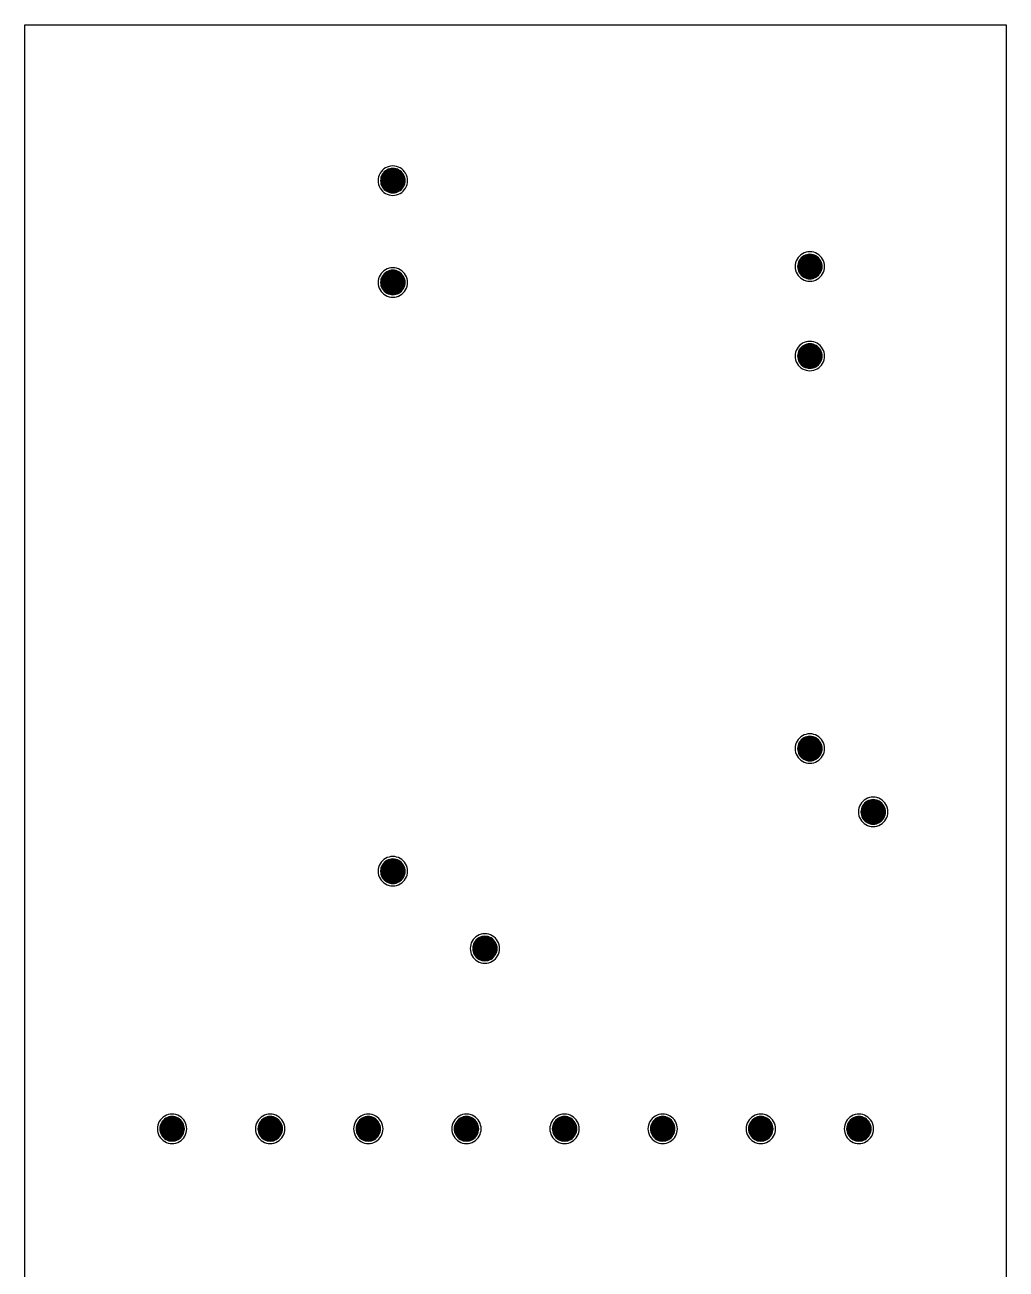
# Model space of a CAD drawing. Extents: x -2 to 177, y -6 to 16.
# Drawn here: x 123 to 127, y -0.57 to 4.5 of the extents above; entities that cross this region are included whole.
import ezdxf

# ---------------------------------------------------------------- set-up
doc = ezdxf.new("R2010")
doc.units = 0
for name, color, linetype in [('Outline', 1, 'continuous'), ('P3', 121, 'continuous'), ('V3', 115, 'continuous')]:
    doc.layers.add(name, color=color, linetype=linetype)

msp = doc.modelspace()

# ---------------------------------------------------------------- linework, layer by layer
at = {"layer": 'Outline'}
msp.add_lwpolyline([(127, 4.5), (127, -4.5), (123, -4.5), (123, 4.5)], close=True, dxfattribs=at)
at = {"layer": 'P3'}
for points in [[(124.56, 3.865), (124.5595, 3.8728), (124.558, 3.8805), (124.5554, 3.888), (124.552, 3.895), (124.5476, 3.9015), (124.5424, 3.9074), (124.5365, 3.9126), (124.53, 3.917), (124.523, 3.9204), (124.5155, 3.923), (124.5078, 3.9245), (124.5, 3.925), (124.4922, 3.9245), (124.4845, 3.923), (124.477, 3.9204), (124.47, 3.917), (124.4635, 3.9126), (124.4576, 3.9074), (124.4524, 3.9015), (124.448, 3.895), (124.4446, 3.888), (124.442, 3.8805), (124.4405, 3.8728), (124.44, 3.865), (124.4405, 3.8572), (124.442, 3.8495), (124.4446, 3.842), (124.448, 3.835), (124.4524, 3.8285), (124.4576, 3.8226), (124.4635, 3.8174), (124.47, 3.813), (124.477, 3.8096), (124.4845, 3.807), (124.4922, 3.8055), (124.5, 3.805), (124.5078, 3.8055), (124.5155, 3.807), (124.523, 3.8096), (124.53, 3.813), (124.5365, 3.8174), (124.5424, 3.8226), (124.5476, 3.8285), (124.552, 3.835), (124.5554, 3.842), (124.558, 3.8495), (124.5595, 3.8572), (124.56, 3.865)], [(126.26, 3.515), (126.2595, 3.5228), (126.258, 3.5305), (126.2554, 3.538), (126.252, 3.545), (126.2476, 3.5515), (126.2424, 3.5574), (126.2365, 3.5626), (126.23, 3.567), (126.223, 3.5704), (126.2155, 3.573), (126.2078, 3.5745), (126.2, 3.575), (126.1922, 3.5745), (126.1845, 3.573), (126.177, 3.5704), (126.17, 3.567), (126.1635, 3.5626), (126.1576, 3.5574), (126.1524, 3.5515), (126.148, 3.545), (126.1446, 3.538), (126.142, 3.5305), (126.1405, 3.5228), (126.14, 3.515), (126.1405, 3.5072), (126.142, 3.4995), (126.1446, 3.492), (126.148, 3.485), (126.1524, 3.4785), (126.1576, 3.4726), (126.1635, 3.4674), (126.17, 3.463), (126.177, 3.4596), (126.1845, 3.457), (126.1922, 3.4555), (126.2, 3.455), (126.2078, 3.4555), (126.2155, 3.457), (126.223, 3.4596), (126.23, 3.463), (126.2365, 3.4674), (126.2424, 3.4726), (126.2476, 3.4785), (126.252, 3.485), (126.2554, 3.492), (126.258, 3.4995), (126.2595, 3.5072), (126.26, 3.515)], [(124.56, 3.45), (124.5595, 3.4578), (124.558, 3.4655), (124.5554, 3.473), (124.552, 3.48), (124.5476, 3.4865), (124.5424, 3.4924), (124.5365, 3.4976), (124.53, 3.502), (124.523, 3.5054), (124.5155, 3.508), (124.5078, 3.5095), (124.5, 3.51), (124.4922, 3.5095), (124.4845, 3.508), (124.477, 3.5054), (124.47, 3.502), (124.4635, 3.4976), (124.4576, 3.4924), (124.4524, 3.4865), (124.448, 3.48), (124.4446, 3.473), (124.442, 3.4655), (124.4405, 3.4578), (124.44, 3.45), (124.4405, 3.4422), (124.442, 3.4345), (124.4446, 3.427), (124.448, 3.42), (124.4524, 3.4135), (124.4576, 3.4076), (124.4635, 3.4024), (124.47, 3.398), (124.477, 3.3946), (124.4845, 3.392), (124.4922, 3.3905), (124.5, 3.39), (124.5078, 3.3905), (124.5155, 3.392), (124.523, 3.3946), (124.53, 3.398), (124.5365, 3.4024), (124.5424, 3.4076), (124.5476, 3.4135), (124.552, 3.42), (124.5554, 3.427), (124.558, 3.4345), (124.5595, 3.4422), (124.56, 3.45)], [(126.26, 3.15), (126.2595, 3.1578), (126.258, 3.1655), (126.2554, 3.173), (126.252, 3.18), (126.2476, 3.1865), (126.2424, 3.1924), (126.2365, 3.1976), (126.23, 3.202), (126.223, 3.2054), (126.2155, 3.208), (126.2078, 3.2095), (126.2, 3.21), (126.1922, 3.2095), (126.1845, 3.208), (126.177, 3.2054), (126.17, 3.202), (126.1635, 3.1976), (126.1576, 3.1924), (126.1524, 3.1865), (126.148, 3.18), (126.1446, 3.173), (126.142, 3.1655), (126.1405, 3.1578), (126.14, 3.15), (126.1405, 3.1422), (126.142, 3.1345), (126.1446, 3.127), (126.148, 3.12), (126.1524, 3.1135), (126.1576, 3.1076), (126.1635, 3.1024), (126.17, 3.098), (126.177, 3.0946), (126.1845, 3.092), (126.1922, 3.0905), (126.2, 3.09), (126.2078, 3.0905), (126.2155, 3.092), (126.223, 3.0946), (126.23, 3.098), (126.2365, 3.1024), (126.2424, 3.1076), (126.2476, 3.1135), (126.252, 3.12), (126.2554, 3.127), (126.258, 3.1345), (126.2595, 3.1422), (126.26, 3.15)], [(126.26, 1.55), (126.2595, 1.5578), (126.258, 1.5655), (126.2554, 1.573), (126.252, 1.58), (126.2476, 1.5865), (126.2424, 1.5924), (126.2365, 1.5976), (126.23, 1.602), (126.223, 1.6054), (126.2155, 1.608), (126.2078, 1.6095), (126.2, 1.61), (126.1922, 1.6095), (126.1845, 1.608), (126.177, 1.6054), (126.17, 1.602), (126.1635, 1.5976), (126.1576, 1.5924), (126.1524, 1.5865), (126.148, 1.58), (126.1446, 1.573), (126.142, 1.5655), (126.1405, 1.5578), (126.14, 1.55), (126.1405, 1.5422), (126.142, 1.5345), (126.1446, 1.527), (126.148, 1.52), (126.1524, 1.5135), (126.1576, 1.5076), (126.1635, 1.5024), (126.17, 1.498), (126.177, 1.4946), (126.1845, 1.492), (126.1922, 1.4905), (126.2, 1.49), (126.2078, 1.4905), (126.2155, 1.492), (126.223, 1.4946), (126.23, 1.498), (126.2365, 1.5024), (126.2424, 1.5076), (126.2476, 1.5135), (126.252, 1.52), (126.2554, 1.527), (126.258, 1.5345), (126.2595, 1.5422), (126.26, 1.55)], [(126.5181, 1.2919), (126.5176, 1.2997), (126.516, 1.3074), (126.5135, 1.3149), (126.5101, 1.3219), (126.5057, 1.3284), (126.5005, 1.3343), (126.4946, 1.3395), (126.4881, 1.3439), (126.4811, 1.3473), (126.4736, 1.3499), (126.4659, 1.3514), (126.4581, 1.3519), (126.4503, 1.3514), (126.4426, 1.3499), (126.4351, 1.3473), (126.4281, 1.3439), (126.4216, 1.3395), (126.4157, 1.3343), (126.4105, 1.3284), (126.4061, 1.3219), (126.4027, 1.3149), (126.4001, 1.3074), (126.3986, 1.2997), (126.3981, 1.2919), (126.3986, 1.2841), (126.4001, 1.2764), (126.4027, 1.2689), (126.4061, 1.2619), (126.4105, 1.2554), (126.4157, 1.2495), (126.4216, 1.2443), (126.4281, 1.2399), (126.4351, 1.2365), (126.4426, 1.234), (126.4503, 1.2324), (126.4581, 1.2319), (126.4659, 1.2324), (126.4736, 1.234), (126.4811, 1.2365), (126.4881, 1.2399), (126.4946, 1.2443), (126.5005, 1.2495), (126.5057, 1.2554), (126.5101, 1.2619), (126.5135, 1.2689), (126.516, 1.2764), (126.5176, 1.2841), (126.5181, 1.2919)], [(124.56, 1.05), (124.5595, 1.0578), (124.558, 1.0655), (124.5554, 1.073), (124.552, 1.08), (124.5476, 1.0865), (124.5424, 1.0924), (124.5365, 1.0976), (124.53, 1.102), (124.523, 1.1054), (124.5155, 1.108), (124.5078, 1.1095), (124.5, 1.11), (124.4922, 1.1095), (124.4845, 1.108), (124.477, 1.1054), (124.47, 1.102), (124.4635, 1.0976), (124.4576, 1.0924), (124.4524, 1.0865), (124.448, 1.08), (124.4446, 1.073), (124.442, 1.0655), (124.4405, 1.0578), (124.44, 1.05), (124.4405, 1.0422), (124.442, 1.0345), (124.4446, 1.027), (124.448, 1.02), (124.4524, 1.0135), (124.4576, 1.0076), (124.4635, 1.0024), (124.47, 0.998), (124.477, 0.9946), (124.4845, 0.992), (124.4922, 0.9905), (124.5, 0.99), (124.5078, 0.9905), (124.5155, 0.992), (124.523, 0.9946), (124.53, 0.998), (124.5365, 1.0024), (124.5424, 1.0076), (124.5476, 1.0135), (124.552, 1.02), (124.5554, 1.027), (124.558, 1.0345), (124.5595, 1.0422), (124.56, 1.05)], [(124.9354, 0.735), (124.9348, 0.7429), (124.9333, 0.7506), (124.9308, 0.758), (124.9273, 0.765), (124.923, 0.7716), (124.9178, 0.7775), (124.9119, 0.7826), (124.9054, 0.787), (124.8983, 0.7905), (124.8909, 0.793), (124.8832, 0.7945), (124.8754, 0.795), (124.8675, 0.7945), (124.8598, 0.793), (124.8524, 0.7905), (124.8454, 0.787), (124.8388, 0.7826), (124.8329, 0.7775), (124.8278, 0.7716), (124.8234, 0.765), (124.8199, 0.758), (124.8174, 0.7506), (124.8159, 0.7429), (124.8154, 0.735), (124.8159, 0.7272), (124.8174, 0.7195), (124.8199, 0.7121), (124.8234, 0.705), (124.8278, 0.6985), (124.8329, 0.6926), (124.8388, 0.6874), (124.8454, 0.6831), (124.8524, 0.6796), (124.8598, 0.6771), (124.8675, 0.6755), (124.8754, 0.675), (124.8832, 0.6755), (124.8909, 0.6771), (124.8983, 0.6796), (124.9054, 0.6831), (124.9119, 0.6874), (124.9178, 0.6926), (124.923, 0.6985), (124.9273, 0.705), (124.9308, 0.7121), (124.9333, 0.7195), (124.9348, 0.7272), (124.9354, 0.735)], [(123.66, 0), (123.6595, 0.0078), (123.658, 0.0155), (123.6554, 0.023), (123.652, 0.03), (123.6476, 0.0365), (123.6424, 0.0424), (123.6365, 0.0476), (123.63, 0.052), (123.623, 0.0554), (123.6155, 0.058), (123.6078, 0.0595), (123.6, 0.06), (123.5922, 0.0595), (123.5845, 0.058), (123.577, 0.0554), (123.57, 0.052), (123.5635, 0.0476), (123.5576, 0.0424), (123.5524, 0.0365), (123.548, 0.03), (123.5446, 0.023), (123.542, 0.0155), (123.5405, 0.0078), (123.54, 0), (123.5405, -0.0078), (123.542, -0.0155), (123.5446, -0.023), (123.548, -0.03), (123.5524, -0.0365), (123.5576, -0.0424), (123.5635, -0.0476), (123.57, -0.052), (123.577, -0.0554), (123.5845, -0.058), (123.5922, -0.0595), (123.6, -0.06), (123.6078, -0.0595), (123.6155, -0.058), (123.623, -0.0554), (123.63, -0.052), (123.6365, -0.0476), (123.6424, -0.0424), (123.6476, -0.0365), (123.652, -0.03), (123.6554, -0.023), (123.658, -0.0155), (123.6595, -0.0078), (123.66, 0)], [(124.06, 0), (124.0595, 0.0078), (124.058, 0.0155), (124.0554, 0.023), (124.052, 0.03), (124.0476, 0.0365), (124.0424, 0.0424), (124.0365, 0.0476), (124.03, 0.052), (124.023, 0.0554), (124.0155, 0.058), (124.0078, 0.0595), (124, 0.06), (123.9922, 0.0595), (123.9845, 0.058), (123.977, 0.0554), (123.97, 0.052), (123.9635, 0.0476), (123.9576, 0.0424), (123.9524, 0.0365), (123.948, 0.03), (123.9446, 0.023), (123.942, 0.0155), (123.9405, 0.0078), (123.94, 0), (123.9405, -0.0078), (123.942, -0.0155), (123.9446, -0.023), (123.948, -0.03), (123.9524, -0.0365), (123.9576, -0.0424), (123.9635, -0.0476), (123.97, -0.052), (123.977, -0.0554), (123.9845, -0.058), (123.9922, -0.0595), (124, -0.06), (124.0078, -0.0595), (124.0155, -0.058), (124.023, -0.0554), (124.03, -0.052), (124.0365, -0.0476), (124.0424, -0.0424), (124.0476, -0.0365), (124.052, -0.03), (124.0554, -0.023), (124.058, -0.0155), (124.0595, -0.0078), (124.06, 0)], [(124.46, 0), (124.4595, 0.0078), (124.458, 0.0155), (124.4554, 0.023), (124.452, 0.03), (124.4476, 0.0365), (124.4424, 0.0424), (124.4365, 0.0476), (124.43, 0.052), (124.423, 0.0554), (124.4155, 0.058), (124.4078, 0.0595), (124.4, 0.06), (124.3922, 0.0595), (124.3845, 0.058), (124.377, 0.0554), (124.37, 0.052), (124.3635, 0.0476), (124.3576, 0.0424), (124.3524, 0.0365), (124.348, 0.03), (124.3446, 0.023), (124.342, 0.0155), (124.3405, 0.0078), (124.34, 0), (124.3405, -0.0078), (124.342, -0.0155), (124.3446, -0.023), (124.348, -0.03), (124.3524, -0.0365), (124.3576, -0.0424), (124.3635, -0.0476), (124.37, -0.052), (124.377, -0.0554), (124.3845, -0.058), (124.3922, -0.0595), (124.4, -0.06), (124.4078, -0.0595), (124.4155, -0.058), (124.423, -0.0554), (124.43, -0.052), (124.4365, -0.0476), (124.4424, -0.0424), (124.4476, -0.0365), (124.452, -0.03), (124.4554, -0.023), (124.458, -0.0155), (124.4595, -0.0078), (124.46, 0)], [(124.86, 0), (124.8595, 0.0078), (124.858, 0.0155), (124.8554, 0.023), (124.852, 0.03), (124.8476, 0.0365), (124.8424, 0.0424), (124.8365, 0.0476), (124.83, 0.052), (124.823, 0.0554), (124.8155, 0.058), (124.8078, 0.0595), (124.8, 0.06), (124.7922, 0.0595), (124.7845, 0.058), (124.777, 0.0554), (124.77, 0.052), (124.7635, 0.0476), (124.7576, 0.0424), (124.7524, 0.0365), (124.748, 0.03), (124.7446, 0.023), (124.742, 0.0155), (124.7405, 0.0078), (124.74, 0), (124.7405, -0.0078), (124.742, -0.0155), (124.7446, -0.023), (124.748, -0.03), (124.7524, -0.0365), (124.7576, -0.0424), (124.7635, -0.0476), (124.77, -0.052), (124.777, -0.0554), (124.7845, -0.058), (124.7922, -0.0595), (124.8, -0.06), (124.8078, -0.0595), (124.8155, -0.058), (124.823, -0.0554), (124.83, -0.052), (124.8365, -0.0476), (124.8424, -0.0424), (124.8476, -0.0365), (124.852, -0.03), (124.8554, -0.023), (124.858, -0.0155), (124.8595, -0.0078), (124.86, 0)], [(125.26, 0), (125.2595, 0.0078), (125.258, 0.0155), (125.2554, 0.023), (125.252, 0.03), (125.2476, 0.0365), (125.2424, 0.0424), (125.2365, 0.0476), (125.23, 0.052), (125.223, 0.0554), (125.2155, 0.058), (125.2078, 0.0595), (125.2, 0.06), (125.1922, 0.0595), (125.1845, 0.058), (125.177, 0.0554), (125.17, 0.052), (125.1635, 0.0476), (125.1576, 0.0424), (125.1524, 0.0365), (125.148, 0.03), (125.1446, 0.023), (125.142, 0.0155), (125.1405, 0.0078), (125.14, 0), (125.1405, -0.0078), (125.142, -0.0155), (125.1446, -0.023), (125.148, -0.03), (125.1524, -0.0365), (125.1576, -0.0424), (125.1635, -0.0476), (125.17, -0.052), (125.177, -0.0554), (125.1845, -0.058), (125.1922, -0.0595), (125.2, -0.06), (125.2078, -0.0595), (125.2155, -0.058), (125.223, -0.0554), (125.23, -0.052), (125.2365, -0.0476), (125.2424, -0.0424), (125.2476, -0.0365), (125.252, -0.03), (125.2554, -0.023), (125.258, -0.0155), (125.2595, -0.0078), (125.26, 0)], [(125.66, 0), (125.6595, 0.0078), (125.658, 0.0155), (125.6554, 0.023), (125.652, 0.03), (125.6476, 0.0365), (125.6424, 0.0424), (125.6365, 0.0476), (125.63, 0.052), (125.623, 0.0554), (125.6155, 0.058), (125.6078, 0.0595), (125.6, 0.06), (125.5922, 0.0595), (125.5845, 0.058), (125.577, 0.0554), (125.57, 0.052), (125.5635, 0.0476), (125.5576, 0.0424), (125.5524, 0.0365), (125.548, 0.03), (125.5446, 0.023), (125.542, 0.0155), (125.5405, 0.0078), (125.54, 0), (125.5405, -0.0078), (125.542, -0.0155), (125.5446, -0.023), (125.548, -0.03), (125.5524, -0.0365), (125.5576, -0.0424), (125.5635, -0.0476), (125.57, -0.052), (125.577, -0.0554), (125.5845, -0.058), (125.5922, -0.0595), (125.6, -0.06), (125.6078, -0.0595), (125.6155, -0.058), (125.623, -0.0554), (125.63, -0.052), (125.6365, -0.0476), (125.6424, -0.0424), (125.6476, -0.0365), (125.652, -0.03), (125.6554, -0.023), (125.658, -0.0155), (125.6595, -0.0078), (125.66, 0)], [(126.06, 0), (126.0595, 0.0078), (126.058, 0.0155), (126.0554, 0.023), (126.052, 0.03), (126.0476, 0.0365), (126.0424, 0.0424), (126.0365, 0.0476), (126.03, 0.052), (126.023, 0.0554), (126.0155, 0.058), (126.0078, 0.0595), (126, 0.06), (125.9922, 0.0595), (125.9845, 0.058), (125.977, 0.0554), (125.97, 0.052), (125.9635, 0.0476), (125.9576, 0.0424), (125.9524, 0.0365), (125.948, 0.03), (125.9446, 0.023), (125.942, 0.0155), (125.9405, 0.0078), (125.94, 0), (125.9405, -0.0078), (125.942, -0.0155), (125.9446, -0.023), (125.948, -0.03), (125.9524, -0.0365), (125.9576, -0.0424), (125.9635, -0.0476), (125.97, -0.052), (125.977, -0.0554), (125.9845, -0.058), (125.9922, -0.0595), (126, -0.06), (126.0078, -0.0595), (126.0155, -0.058), (126.023, -0.0554), (126.03, -0.052), (126.0365, -0.0476), (126.0424, -0.0424), (126.0476, -0.0365), (126.052, -0.03), (126.0554, -0.023), (126.058, -0.0155), (126.0595, -0.0078), (126.06, 0)], [(126.46, 0), (126.4595, 0.0078), (126.458, 0.0155), (126.4554, 0.023), (126.452, 0.03), (126.4476, 0.0365), (126.4424, 0.0424), (126.4365, 0.0476), (126.43, 0.052), (126.423, 0.0554), (126.4155, 0.058), (126.4078, 0.0595), (126.4, 0.06), (126.3922, 0.0595), (126.3845, 0.058), (126.377, 0.0554), (126.37, 0.052), (126.3635, 0.0476), (126.3576, 0.0424), (126.3524, 0.0365), (126.348, 0.03), (126.3446, 0.023), (126.342, 0.0155), (126.3405, 0.0078), (126.34, 0), (126.3405, -0.0078), (126.342, -0.0155), (126.3446, -0.023), (126.348, -0.03), (126.3524, -0.0365), (126.3576, -0.0424), (126.3635, -0.0476), (126.37, -0.052), (126.377, -0.0554), (126.3845, -0.058), (126.3922, -0.0595), (126.4, -0.06), (126.4078, -0.0595), (126.4155, -0.058), (126.423, -0.0554), (126.43, -0.052), (126.4365, -0.0476), (126.4424, -0.0424), (126.4476, -0.0365), (126.452, -0.03), (126.4554, -0.023), (126.458, -0.0155), (126.4595, -0.0078), (126.46, 0)]]:
    msp.add_lwpolyline(points, close=True, dxfattribs=at)
at = {"layer": 'V3'}
for points in [[(124.55, 3.865), (124.5496, 3.8715), (124.5483, 3.8779), (124.5462, 3.8841), (124.5433, 3.89), (124.5397, 3.8954), (124.5354, 3.9004), (124.5304, 3.9047), (124.525, 3.9083), (124.5191, 3.9112), (124.5129, 3.9133), (124.5065, 3.9146), (124.5, 3.915), (124.4935, 3.9146), (124.4871, 3.9133), (124.4809, 3.9112), (124.475, 3.9083), (124.4696, 3.9047), (124.4646, 3.9004), (124.4603, 3.8954), (124.4567, 3.89), (124.4538, 3.8841), (124.4517, 3.8779), (124.4504, 3.8715), (124.45, 3.865), (124.4504, 3.8585), (124.4517, 3.8521), (124.4538, 3.8459), (124.4567, 3.84), (124.4603, 3.8346), (124.4646, 3.8296), (124.4696, 3.8253), (124.475, 3.8217), (124.4809, 3.8188), (124.4871, 3.8167), (124.4935, 3.8154), (124.5, 3.815), (124.5065, 3.8154), (124.5129, 3.8167), (124.5191, 3.8188), (124.525, 3.8217), (124.5304, 3.8253), (124.5354, 3.8296), (124.5397, 3.8346), (124.5433, 3.84), (124.5462, 3.8459), (124.5483, 3.8521), (124.5496, 3.8585), (124.55, 3.865)], [(126.25, 3.515), (126.2496, 3.5215), (126.2483, 3.5279), (126.2462, 3.5341), (126.2433, 3.54), (126.2397, 3.5454), (126.2354, 3.5504), (126.2304, 3.5547), (126.225, 3.5583), (126.2191, 3.5612), (126.2129, 3.5633), (126.2065, 3.5646), (126.2, 3.565), (126.1935, 3.5646), (126.1871, 3.5633), (126.1809, 3.5612), (126.175, 3.5583), (126.1696, 3.5547), (126.1646, 3.5504), (126.1603, 3.5454), (126.1567, 3.54), (126.1538, 3.5341), (126.1517, 3.5279), (126.1504, 3.5215), (126.15, 3.515), (126.1504, 3.5085), (126.1517, 3.5021), (126.1538, 3.4959), (126.1567, 3.49), (126.1603, 3.4846), (126.1646, 3.4796), (126.1696, 3.4753), (126.175, 3.4717), (126.1809, 3.4688), (126.1871, 3.4667), (126.1935, 3.4654), (126.2, 3.465), (126.2065, 3.4654), (126.2129, 3.4667), (126.2191, 3.4688), (126.225, 3.4717), (126.2304, 3.4753), (126.2354, 3.4796), (126.2397, 3.4846), (126.2433, 3.49), (126.2462, 3.4959), (126.2483, 3.5021), (126.2496, 3.5085), (126.25, 3.515)], [(124.55, 3.45), (124.5496, 3.4565), (124.5483, 3.4629), (124.5462, 3.4691), (124.5433, 3.475), (124.5397, 3.4804), (124.5354, 3.4854), (124.5304, 3.4897), (124.525, 3.4933), (124.5191, 3.4962), (124.5129, 3.4983), (124.5065, 3.4996), (124.5, 3.5), (124.4935, 3.4996), (124.4871, 3.4983), (124.4809, 3.4962), (124.475, 3.4933), (124.4696, 3.4897), (124.4646, 3.4854), (124.4603, 3.4804), (124.4567, 3.475), (124.4538, 3.4691), (124.4517, 3.4629), (124.4504, 3.4565), (124.45, 3.45), (124.4504, 3.4435), (124.4517, 3.4371), (124.4538, 3.4309), (124.4567, 3.425), (124.4603, 3.4196), (124.4646, 3.4146), (124.4696, 3.4103), (124.475, 3.4067), (124.4809, 3.4038), (124.4871, 3.4017), (124.4935, 3.4004), (124.5, 3.4), (124.5065, 3.4004), (124.5129, 3.4017), (124.5191, 3.4038), (124.525, 3.4067), (124.5304, 3.4103), (124.5354, 3.4146), (124.5397, 3.4196), (124.5433, 3.425), (124.5462, 3.4309), (124.5483, 3.4371), (124.5496, 3.4435), (124.55, 3.45)], [(126.25, 3.15), (126.2496, 3.1565), (126.2483, 3.1629), (126.2462, 3.1691), (126.2433, 3.175), (126.2397, 3.1804), (126.2354, 3.1854), (126.2304, 3.1897), (126.225, 3.1933), (126.2191, 3.1962), (126.2129, 3.1983), (126.2065, 3.1996), (126.2, 3.2), (126.1935, 3.1996), (126.1871, 3.1983), (126.1809, 3.1962), (126.175, 3.1933), (126.1696, 3.1897), (126.1646, 3.1854), (126.1603, 3.1804), (126.1567, 3.175), (126.1538, 3.1691), (126.1517, 3.1629), (126.1504, 3.1565), (126.15, 3.15), (126.1504, 3.1435), (126.1517, 3.1371), (126.1538, 3.1309), (126.1567, 3.125), (126.1603, 3.1196), (126.1646, 3.1146), (126.1696, 3.1103), (126.175, 3.1067), (126.1809, 3.1038), (126.1871, 3.1017), (126.1935, 3.1004), (126.2, 3.1), (126.2065, 3.1004), (126.2129, 3.1017), (126.2191, 3.1038), (126.225, 3.1067), (126.2304, 3.1103), (126.2354, 3.1146), (126.2397, 3.1196), (126.2433, 3.125), (126.2462, 3.1309), (126.2483, 3.1371), (126.2496, 3.1435), (126.25, 3.15)], [(126.25, 1.55), (126.2496, 1.5565), (126.2483, 1.5629), (126.2462, 1.5691), (126.2433, 1.575), (126.2397, 1.5804), (126.2354, 1.5854), (126.2304, 1.5897), (126.225, 1.5933), (126.2191, 1.5962), (126.2129, 1.5983), (126.2065, 1.5996), (126.2, 1.6), (126.1935, 1.5996), (126.1871, 1.5983), (126.1809, 1.5962), (126.175, 1.5933), (126.1696, 1.5897), (126.1646, 1.5854), (126.1603, 1.5804), (126.1567, 1.575), (126.1538, 1.5691), (126.1517, 1.5629), (126.1504, 1.5565), (126.15, 1.55), (126.1504, 1.5435), (126.1517, 1.5371), (126.1538, 1.5309), (126.1567, 1.525), (126.1603, 1.5196), (126.1646, 1.5146), (126.1696, 1.5103), (126.175, 1.5067), (126.1809, 1.5038), (126.1871, 1.5017), (126.1935, 1.5004), (126.2, 1.5), (126.2065, 1.5004), (126.2129, 1.5017), (126.2191, 1.5038), (126.225, 1.5067), (126.2304, 1.5103), (126.2354, 1.5146), (126.2397, 1.5196), (126.2433, 1.525), (126.2462, 1.5309), (126.2483, 1.5371), (126.2496, 1.5435), (126.25, 1.55)], [(126.5081, 1.2919), (126.5077, 1.2984), (126.5064, 1.3048), (126.5043, 1.311), (126.5014, 1.3169), (126.4978, 1.3223), (126.4934, 1.3273), (126.4885, 1.3316), (126.4831, 1.3352), (126.4772, 1.3381), (126.471, 1.3402), (126.4646, 1.3415), (126.4581, 1.3419), (126.4516, 1.3415), (126.4452, 1.3402), (126.439, 1.3381), (126.4331, 1.3352), (126.4277, 1.3316), (126.4227, 1.3273), (126.4184, 1.3223), (126.4148, 1.3169), (126.4119, 1.311), (126.4098, 1.3048), (126.4085, 1.2984), (126.4081, 1.2919), (126.4085, 1.2854), (126.4098, 1.279), (126.4119, 1.2728), (126.4148, 1.2669), (126.4184, 1.2615), (126.4227, 1.2566), (126.4277, 1.2522), (126.4331, 1.2486), (126.439, 1.2457), (126.4452, 1.2436), (126.4516, 1.2423), (126.4581, 1.2419), (126.4646, 1.2423), (126.471, 1.2436), (126.4772, 1.2457), (126.4831, 1.2486), (126.4885, 1.2522), (126.4934, 1.2566), (126.4978, 1.2615), (126.5014, 1.2669), (126.5043, 1.2728), (126.5064, 1.279), (126.5077, 1.2854), (126.5081, 1.2919)], [(124.55, 1.05), (124.5496, 1.0565), (124.5483, 1.0629), (124.5462, 1.0691), (124.5433, 1.075), (124.5397, 1.0804), (124.5354, 1.0854), (124.5304, 1.0897), (124.525, 1.0933), (124.5191, 1.0962), (124.5129, 1.0983), (124.5065, 1.0996), (124.5, 1.1), (124.4935, 1.0996), (124.4871, 1.0983), (124.4809, 1.0962), (124.475, 1.0933), (124.4696, 1.0897), (124.4646, 1.0854), (124.4603, 1.0804), (124.4567, 1.075), (124.4538, 1.0691), (124.4517, 1.0629), (124.4504, 1.0565), (124.45, 1.05), (124.4504, 1.0435), (124.4517, 1.0371), (124.4538, 1.0309), (124.4567, 1.025), (124.4603, 1.0196), (124.4646, 1.0146), (124.4696, 1.0103), (124.475, 1.0067), (124.4809, 1.0038), (124.4871, 1.0017), (124.4935, 1.0004), (124.5, 1), (124.5065, 1.0004), (124.5129, 1.0017), (124.5191, 1.0038), (124.525, 1.0067), (124.5304, 1.0103), (124.5354, 1.0146), (124.5397, 1.0196), (124.5433, 1.025), (124.5462, 1.0309), (124.5483, 1.0371), (124.5496, 1.0435), (124.55, 1.05)], [(124.9254, 0.735), (124.9249, 0.7416), (124.9237, 0.748), (124.9216, 0.7542), (124.9187, 0.76), (124.915, 0.7655), (124.9107, 0.7704), (124.9058, 0.7747), (124.9004, 0.7783), (124.8945, 0.7812), (124.8883, 0.7833), (124.8819, 0.7846), (124.8754, 0.785), (124.8688, 0.7846), (124.8624, 0.7833), (124.8562, 0.7812), (124.8504, 0.7783), (124.8449, 0.7747), (124.84, 0.7704), (124.8357, 0.7655), (124.8321, 0.76), (124.8292, 0.7542), (124.8271, 0.748), (124.8258, 0.7416), (124.8254, 0.735), (124.8258, 0.7285), (124.8271, 0.7221), (124.8292, 0.7159), (124.8321, 0.71), (124.8357, 0.7046), (124.84, 0.6997), (124.8449, 0.6954), (124.8504, 0.6917), (124.8562, 0.6888), (124.8624, 0.6867), (124.8688, 0.6855), (124.8754, 0.685), (124.8819, 0.6855), (124.8883, 0.6867), (124.8945, 0.6888), (124.9004, 0.6917), (124.9058, 0.6954), (124.9107, 0.6997), (124.915, 0.7046), (124.9187, 0.71), (124.9216, 0.7159), (124.9237, 0.7221), (124.9249, 0.7285), (124.9254, 0.735)], [(123.65, 0), (123.6496, 0.0065), (123.6483, 0.0129), (123.6462, 0.0191), (123.6433, 0.025), (123.6397, 0.0304), (123.6354, 0.0354), (123.6304, 0.0397), (123.625, 0.0433), (123.6191, 0.0462), (123.6129, 0.0483), (123.6065, 0.0496), (123.6, 0.05), (123.5935, 0.0496), (123.5871, 0.0483), (123.5809, 0.0462), (123.575, 0.0433), (123.5696, 0.0397), (123.5646, 0.0354), (123.5603, 0.0304), (123.5567, 0.025), (123.5538, 0.0191), (123.5517, 0.0129), (123.5504, 0.0065), (123.55, 0), (123.5504, -0.0065), (123.5517, -0.0129), (123.5538, -0.0191), (123.5567, -0.025), (123.5603, -0.0304), (123.5646, -0.0354), (123.5696, -0.0397), (123.575, -0.0433), (123.5809, -0.0462), (123.5871, -0.0483), (123.5935, -0.0496), (123.6, -0.05), (123.6065, -0.0496), (123.6129, -0.0483), (123.6191, -0.0462), (123.625, -0.0433), (123.6304, -0.0397), (123.6354, -0.0354), (123.6397, -0.0304), (123.6433, -0.025), (123.6462, -0.0191), (123.6483, -0.0129), (123.6496, -0.0065), (123.65, 0)], [(124.05, 0), (124.0496, 0.0065), (124.0483, 0.0129), (124.0462, 0.0191), (124.0433, 0.025), (124.0397, 0.0304), (124.0354, 0.0354), (124.0304, 0.0397), (124.025, 0.0433), (124.0191, 0.0462), (124.0129, 0.0483), (124.0065, 0.0496), (124, 0.05), (123.9935, 0.0496), (123.9871, 0.0483), (123.9809, 0.0462), (123.975, 0.0433), (123.9696, 0.0397), (123.9646, 0.0354), (123.9603, 0.0304), (123.9567, 0.025), (123.9538, 0.0191), (123.9517, 0.0129), (123.9504, 0.0065), (123.95, 0), (123.9504, -0.0065), (123.9517, -0.0129), (123.9538, -0.0191), (123.9567, -0.025), (123.9603, -0.0304), (123.9646, -0.0354), (123.9696, -0.0397), (123.975, -0.0433), (123.9809, -0.0462), (123.9871, -0.0483), (123.9935, -0.0496), (124, -0.05), (124.0065, -0.0496), (124.0129, -0.0483), (124.0191, -0.0462), (124.025, -0.0433), (124.0304, -0.0397), (124.0354, -0.0354), (124.0397, -0.0304), (124.0433, -0.025), (124.0462, -0.0191), (124.0483, -0.0129), (124.0496, -0.0065), (124.05, 0)], [(124.45, 0), (124.4496, 0.0065), (124.4483, 0.0129), (124.4462, 0.0191), (124.4433, 0.025), (124.4397, 0.0304), (124.4354, 0.0354), (124.4304, 0.0397), (124.425, 0.0433), (124.4191, 0.0462), (124.4129, 0.0483), (124.4065, 0.0496), (124.4, 0.05), (124.3935, 0.0496), (124.3871, 0.0483), (124.3809, 0.0462), (124.375, 0.0433), (124.3696, 0.0397), (124.3646, 0.0354), (124.3603, 0.0304), (124.3567, 0.025), (124.3538, 0.0191), (124.3517, 0.0129), (124.3504, 0.0065), (124.35, 0), (124.3504, -0.0065), (124.3517, -0.0129), (124.3538, -0.0191), (124.3567, -0.025), (124.3603, -0.0304), (124.3646, -0.0354), (124.3696, -0.0397), (124.375, -0.0433), (124.3809, -0.0462), (124.3871, -0.0483), (124.3935, -0.0496), (124.4, -0.05), (124.4065, -0.0496), (124.4129, -0.0483), (124.4191, -0.0462), (124.425, -0.0433), (124.4304, -0.0397), (124.4354, -0.0354), (124.4397, -0.0304), (124.4433, -0.025), (124.4462, -0.0191), (124.4483, -0.0129), (124.4496, -0.0065), (124.45, 0)], [(124.85, 0), (124.8496, 0.0065), (124.8483, 0.0129), (124.8462, 0.0191), (124.8433, 0.025), (124.8397, 0.0304), (124.8354, 0.0354), (124.8304, 0.0397), (124.825, 0.0433), (124.8191, 0.0462), (124.8129, 0.0483), (124.8065, 0.0496), (124.8, 0.05), (124.7935, 0.0496), (124.7871, 0.0483), (124.7809, 0.0462), (124.775, 0.0433), (124.7696, 0.0397), (124.7646, 0.0354), (124.7603, 0.0304), (124.7567, 0.025), (124.7538, 0.0191), (124.7517, 0.0129), (124.7504, 0.0065), (124.75, 0), (124.7504, -0.0065), (124.7517, -0.0129), (124.7538, -0.0191), (124.7567, -0.025), (124.7603, -0.0304), (124.7646, -0.0354), (124.7696, -0.0397), (124.775, -0.0433), (124.7809, -0.0462), (124.7871, -0.0483), (124.7935, -0.0496), (124.8, -0.05), (124.8065, -0.0496), (124.8129, -0.0483), (124.8191, -0.0462), (124.825, -0.0433), (124.8304, -0.0397), (124.8354, -0.0354), (124.8397, -0.0304), (124.8433, -0.025), (124.8462, -0.0191), (124.8483, -0.0129), (124.8496, -0.0065), (124.85, 0)], [(125.25, 0), (125.2496, 0.0065), (125.2483, 0.0129), (125.2462, 0.0191), (125.2433, 0.025), (125.2397, 0.0304), (125.2354, 0.0354), (125.2304, 0.0397), (125.225, 0.0433), (125.2191, 0.0462), (125.2129, 0.0483), (125.2065, 0.0496), (125.2, 0.05), (125.1935, 0.0496), (125.1871, 0.0483), (125.1809, 0.0462), (125.175, 0.0433), (125.1696, 0.0397), (125.1646, 0.0354), (125.1603, 0.0304), (125.1567, 0.025), (125.1538, 0.0191), (125.1517, 0.0129), (125.1504, 0.0065), (125.15, 0), (125.1504, -0.0065), (125.1517, -0.0129), (125.1538, -0.0191), (125.1567, -0.025), (125.1603, -0.0304), (125.1646, -0.0354), (125.1696, -0.0397), (125.175, -0.0433), (125.1809, -0.0462), (125.1871, -0.0483), (125.1935, -0.0496), (125.2, -0.05), (125.2065, -0.0496), (125.2129, -0.0483), (125.2191, -0.0462), (125.225, -0.0433), (125.2304, -0.0397), (125.2354, -0.0354), (125.2397, -0.0304), (125.2433, -0.025), (125.2462, -0.0191), (125.2483, -0.0129), (125.2496, -0.0065), (125.25, 0)], [(125.65, 0), (125.6496, 0.0065), (125.6483, 0.0129), (125.6462, 0.0191), (125.6433, 0.025), (125.6397, 0.0304), (125.6354, 0.0354), (125.6304, 0.0397), (125.625, 0.0433), (125.6191, 0.0462), (125.6129, 0.0483), (125.6065, 0.0496), (125.6, 0.05), (125.5935, 0.0496), (125.5871, 0.0483), (125.5809, 0.0462), (125.575, 0.0433), (125.5696, 0.0397), (125.5646, 0.0354), (125.5603, 0.0304), (125.5567, 0.025), (125.5538, 0.0191), (125.5517, 0.0129), (125.5504, 0.0065), (125.55, 0), (125.5504, -0.0065), (125.5517, -0.0129), (125.5538, -0.0191), (125.5567, -0.025), (125.5603, -0.0304), (125.5646, -0.0354), (125.5696, -0.0397), (125.575, -0.0433), (125.5809, -0.0462), (125.5871, -0.0483), (125.5935, -0.0496), (125.6, -0.05), (125.6065, -0.0496), (125.6129, -0.0483), (125.6191, -0.0462), (125.625, -0.0433), (125.6304, -0.0397), (125.6354, -0.0354), (125.6397, -0.0304), (125.6433, -0.025), (125.6462, -0.0191), (125.6483, -0.0129), (125.6496, -0.0065), (125.65, 0)], [(126.05, 0), (126.0496, 0.0065), (126.0483, 0.0129), (126.0462, 0.0191), (126.0433, 0.025), (126.0397, 0.0304), (126.0354, 0.0354), (126.0304, 0.0397), (126.025, 0.0433), (126.0191, 0.0462), (126.0129, 0.0483), (126.0065, 0.0496), (126, 0.05), (125.9935, 0.0496), (125.9871, 0.0483), (125.9809, 0.0462), (125.975, 0.0433), (125.9696, 0.0397), (125.9646, 0.0354), (125.9603, 0.0304), (125.9567, 0.025), (125.9538, 0.0191), (125.9517, 0.0129), (125.9504, 0.0065), (125.95, 0), (125.9504, -0.0065), (125.9517, -0.0129), (125.9538, -0.0191), (125.9567, -0.025), (125.9603, -0.0304), (125.9646, -0.0354), (125.9696, -0.0397), (125.975, -0.0433), (125.9809, -0.0462), (125.9871, -0.0483), (125.9935, -0.0496), (126, -0.05), (126.0065, -0.0496), (126.0129, -0.0483), (126.0191, -0.0462), (126.025, -0.0433), (126.0304, -0.0397), (126.0354, -0.0354), (126.0397, -0.0304), (126.0433, -0.025), (126.0462, -0.0191), (126.0483, -0.0129), (126.0496, -0.0065), (126.05, 0)], [(126.45, 0), (126.4496, 0.0065), (126.4483, 0.0129), (126.4462, 0.0191), (126.4433, 0.025), (126.4397, 0.0304), (126.4354, 0.0354), (126.4304, 0.0397), (126.425, 0.0433), (126.4191, 0.0462), (126.4129, 0.0483), (126.4065, 0.0496), (126.4, 0.05), (126.3935, 0.0496), (126.3871, 0.0483), (126.3809, 0.0462), (126.375, 0.0433), (126.3696, 0.0397), (126.3646, 0.0354), (126.3603, 0.0304), (126.3567, 0.025), (126.3538, 0.0191), (126.3517, 0.0129), (126.3504, 0.0065), (126.35, 0), (126.3504, -0.0065), (126.3517, -0.0129), (126.3538, -0.0191), (126.3567, -0.025), (126.3603, -0.0304), (126.3646, -0.0354), (126.3696, -0.0397), (126.375, -0.0433), (126.3809, -0.0462), (126.3871, -0.0483), (126.3935, -0.0496), (126.4, -0.05), (126.4065, -0.0496), (126.4129, -0.0483), (126.4191, -0.0462), (126.425, -0.0433), (126.4304, -0.0397), (126.4354, -0.0354), (126.4397, -0.0304), (126.4433, -0.025), (126.4462, -0.0191), (126.4483, -0.0129), (126.4496, -0.0065), (126.45, 0)]]:
    msp.add_lwpolyline(points, close=True, dxfattribs=at)
for points in [[(124.4809, 3.9112), (124.4646, 3.9004), (124.5, 3.865)], [(124.5, 3.915), (124.4809, 3.9112), (124.5, 3.865)], [(124.5191, 3.9112), (124.5, 3.915), (124.5, 3.865)], [(124.5354, 3.9004), (124.5191, 3.9112), (124.5, 3.865)], [(124.4538, 3.8841), (124.45, 3.865), (124.5, 3.865)], [(124.45, 3.865), (124.4538, 3.8459), (124.5, 3.865)], [(124.4646, 3.9004), (124.4538, 3.8841), (124.5, 3.865)], [(124.4538, 3.8459), (124.4646, 3.8296), (124.5, 3.865)], [(124.4646, 3.8296), (124.4809, 3.8188), (124.5, 3.865)], [(124.4809, 3.8188), (124.5, 3.815), (124.5, 3.865)], [(124.5462, 3.8841), (124.5354, 3.9004), (124.5, 3.865)], [(124.55, 3.865), (124.5462, 3.8841), (124.5, 3.865)], [(124.5, 3.815), (124.5191, 3.8188), (124.5, 3.865)], [(124.5191, 3.8188), (124.5354, 3.8296), (124.5, 3.865)], [(124.5354, 3.8296), (124.5462, 3.8459), (124.5, 3.865)], [(124.5462, 3.8459), (124.55, 3.865), (124.5, 3.865)], [(126.1646, 3.5504), (126.1538, 3.5341), (126.2, 3.515)], [(126.1809, 3.5612), (126.1646, 3.5504), (126.2, 3.515)], [(126.2, 3.565), (126.1809, 3.5612), (126.2, 3.515)], [(126.2191, 3.5612), (126.2, 3.565), (126.2, 3.515)], [(126.2354, 3.5504), (126.2191, 3.5612), (126.2, 3.515)], [(126.2462, 3.5341), (126.2354, 3.5504), (126.2, 3.515)], [(124.5, 3.5), (124.4809, 3.4962), (124.5, 3.45)], [(124.5191, 3.4962), (124.5, 3.5), (124.5, 3.45)], [(126.1538, 3.5341), (126.15, 3.515), (126.2, 3.515)], [(126.15, 3.515), (126.1538, 3.4959), (126.2, 3.515)], [(126.1538, 3.4959), (126.1646, 3.4796), (126.2, 3.515)], [(126.1646, 3.4796), (126.1809, 3.4688), (126.2, 3.515)], [(126.1809, 3.4688), (126.2, 3.465), (126.2, 3.515)], [(126.25, 3.515), (126.2462, 3.5341), (126.2, 3.515)], [(126.2, 3.465), (126.2191, 3.4688), (126.2, 3.515)], [(126.2191, 3.4688), (126.2354, 3.4796), (126.2, 3.515)], [(126.2354, 3.4796), (126.2462, 3.4959), (126.2, 3.515)], [(126.2462, 3.4959), (126.25, 3.515), (126.2, 3.515)], [(124.4538, 3.4691), (124.45, 3.45), (124.5, 3.45)], [(124.45, 3.45), (124.4538, 3.4309), (124.5, 3.45)], [(124.4646, 3.4854), (124.4538, 3.4691), (124.5, 3.45)], [(124.4538, 3.4309), (124.4646, 3.4146), (124.5, 3.45)], [(124.4809, 3.4962), (124.4646, 3.4854), (124.5, 3.45)], [(124.4646, 3.4146), (124.4809, 3.4038), (124.5, 3.45)], [(124.4809, 3.4038), (124.5, 3.4), (124.5, 3.45)], [(124.5354, 3.4854), (124.5191, 3.4962), (124.5, 3.45)], [(124.5462, 3.4691), (124.5354, 3.4854), (124.5, 3.45)], [(124.55, 3.45), (124.5462, 3.4691), (124.5, 3.45)], [(124.5, 3.4), (124.5191, 3.4038), (124.5, 3.45)], [(124.5191, 3.4038), (124.5354, 3.4146), (124.5, 3.45)], [(124.5354, 3.4146), (124.5462, 3.4309), (124.5, 3.45)], [(124.5462, 3.4309), (124.55, 3.45), (124.5, 3.45)], [(126.1809, 3.1962), (126.1646, 3.1854), (126.2, 3.15)], [(126.2, 3.2), (126.1809, 3.1962), (126.2, 3.15)], [(126.2191, 3.1962), (126.2, 3.2), (126.2, 3.15)], [(126.2354, 3.1854), (126.2191, 3.1962), (126.2, 3.15)], [(126.1538, 3.1691), (126.15, 3.15), (126.2, 3.15)], [(126.15, 3.15), (126.1538, 3.1309), (126.2, 3.15)], [(126.1646, 3.1854), (126.1538, 3.1691), (126.2, 3.15)], [(126.1538, 3.1309), (126.1646, 3.1146), (126.2, 3.15)], [(126.1646, 3.1146), (126.1809, 3.1038), (126.2, 3.15)], [(126.1809, 3.1038), (126.2, 3.1), (126.2, 3.15)], [(126.2462, 3.1691), (126.2354, 3.1854), (126.2, 3.15)], [(126.25, 3.15), (126.2462, 3.1691), (126.2, 3.15)], [(126.2, 3.1), (126.2191, 3.1038), (126.2, 3.15)], [(126.2191, 3.1038), (126.2354, 3.1146), (126.2, 3.15)], [(126.2354, 3.1146), (126.2462, 3.1309), (126.2, 3.15)], [(126.2462, 3.1309), (126.25, 3.15), (126.2, 3.15)], [(126.1646, 1.5854), (126.1538, 1.5691), (126.2, 1.55)], [(126.1809, 1.5962), (126.1646, 1.5854), (126.2, 1.55)], [(126.2, 1.6), (126.1809, 1.5962), (126.2, 1.55)], [(126.2191, 1.5962), (126.2, 1.6), (126.2, 1.55)], [(126.2354, 1.5854), (126.2191, 1.5962), (126.2, 1.55)], [(126.2462, 1.5691), (126.2354, 1.5854), (126.2, 1.55)], [(126.1538, 1.5691), (126.15, 1.55), (126.2, 1.55)], [(126.15, 1.55), (126.1538, 1.5309), (126.2, 1.55)], [(126.1538, 1.5309), (126.1646, 1.5146), (126.2, 1.55)], [(126.1646, 1.5146), (126.1809, 1.5038), (126.2, 1.55)], [(126.1809, 1.5038), (126.2, 1.5), (126.2, 1.55)], [(126.25, 1.55), (126.2462, 1.5691), (126.2, 1.55)], [(126.2, 1.5), (126.2191, 1.5038), (126.2, 1.55)], [(126.2191, 1.5038), (126.2354, 1.5146), (126.2, 1.55)], [(126.2354, 1.5146), (126.2462, 1.5309), (126.2, 1.55)], [(126.2462, 1.5309), (126.25, 1.55), (126.2, 1.55)], [(126.4227, 1.3273), (126.4119, 1.311), (126.4581, 1.2919)], [(126.439, 1.3381), (126.4227, 1.3273), (126.4581, 1.2919)], [(126.4581, 1.3419), (126.439, 1.3381), (126.4581, 1.2919)], [(126.4772, 1.3381), (126.4581, 1.3419), (126.4581, 1.2919)], [(126.4934, 1.3273), (126.4772, 1.3381), (126.4581, 1.2919)], [(126.5043, 1.311), (126.4934, 1.3273), (126.4581, 1.2919)], [(126.4119, 1.311), (126.4081, 1.2919), (126.4581, 1.2919)], [(126.4081, 1.2919), (126.4119, 1.2728), (126.4581, 1.2919)], [(126.4119, 1.2728), (126.4227, 1.2566), (126.4581, 1.2919)], [(126.4227, 1.2566), (126.439, 1.2457), (126.4581, 1.2919)], [(126.439, 1.2457), (126.4581, 1.2419), (126.4581, 1.2919)], [(126.5081, 1.2919), (126.5043, 1.311), (126.4581, 1.2919)], [(126.4581, 1.2419), (126.4772, 1.2457), (126.4581, 1.2919)], [(126.4772, 1.2457), (126.4934, 1.2566), (126.4581, 1.2919)], [(126.4934, 1.2566), (126.5043, 1.2728), (126.4581, 1.2919)], [(126.5043, 1.2728), (126.5081, 1.2919), (126.4581, 1.2919)], [(124.4538, 1.0691), (124.45, 1.05), (124.5, 1.05)], [(124.4646, 1.0854), (124.4538, 1.0691), (124.5, 1.05)], [(124.4809, 1.0962), (124.4646, 1.0854), (124.5, 1.05)], [(124.5, 1.1), (124.4809, 1.0962), (124.5, 1.05)], [(124.5191, 1.0962), (124.5, 1.1), (124.5, 1.05)], [(124.5354, 1.0854), (124.5191, 1.0962), (124.5, 1.05)], [(124.5462, 1.0691), (124.5354, 1.0854), (124.5, 1.05)], [(124.55, 1.05), (124.5462, 1.0691), (124.5, 1.05)], [(124.45, 1.05), (124.4538, 1.0309), (124.5, 1.05)], [(124.4538, 1.0309), (124.4646, 1.0146), (124.5, 1.05)], [(124.4646, 1.0146), (124.4809, 1.0038), (124.5, 1.05)], [(124.4809, 1.0038), (124.5, 1), (124.5, 1.05)], [(124.5, 1), (124.5191, 1.0038), (124.5, 1.05)], [(124.5191, 1.0038), (124.5354, 1.0146), (124.5, 1.05)], [(124.5354, 1.0146), (124.5462, 1.0309), (124.5, 1.05)], [(124.5462, 1.0309), (124.55, 1.05), (124.5, 1.05)], [(124.84, 0.7704), (124.8292, 0.7542), (124.8754, 0.735)], [(124.8562, 0.7812), (124.84, 0.7704), (124.8754, 0.735)], [(124.8754, 0.785), (124.8562, 0.7812), (124.8754, 0.735)], [(124.8945, 0.7812), (124.8754, 0.785), (124.8754, 0.735)], [(124.9107, 0.7704), (124.8945, 0.7812), (124.8754, 0.735)], [(124.9216, 0.7542), (124.9107, 0.7704), (124.8754, 0.735)], [(124.8292, 0.7542), (124.8254, 0.735), (124.8754, 0.735)], [(124.8254, 0.735), (124.8292, 0.7159), (124.8754, 0.735)], [(124.8292, 0.7159), (124.84, 0.6997), (124.8754, 0.735)], [(124.84, 0.6997), (124.8562, 0.6888), (124.8754, 0.735)], [(124.8562, 0.6888), (124.8754, 0.685), (124.8754, 0.735)], [(124.9254, 0.735), (124.9216, 0.7542), (124.8754, 0.735)], [(124.8754, 0.685), (124.8945, 0.6888), (124.8754, 0.735)], [(124.8945, 0.6888), (124.9107, 0.6997), (124.8754, 0.735)], [(124.9107, 0.6997), (124.9216, 0.7159), (124.8754, 0.735)], [(124.9216, 0.7159), (124.9254, 0.735), (124.8754, 0.735)], [(123.5538, 0.0191), (123.55, 0), (123.6, 0)], [(123.5646, 0.0354), (123.5538, 0.0191), (123.6, 0)], [(123.5809, 0.0462), (123.5646, 0.0354), (123.6, 0)], [(123.6, 0.05), (123.5809, 0.0462), (123.6, 0)], [(123.6191, 0.0462), (123.6, 0.05), (123.6, 0)], [(123.6354, 0.0354), (123.6191, 0.0462), (123.6, 0)], [(123.6462, 0.0191), (123.6354, 0.0354), (123.6, 0)], [(123.65, 0), (123.6462, 0.0191), (123.6, 0)], [(123.9538, 0.0191), (123.95, 0), (124, 0)], [(123.9646, 0.0354), (123.9538, 0.0191), (124, 0)], [(123.9809, 0.0462), (123.9646, 0.0354), (124, 0)], [(124, 0.05), (123.9809, 0.0462), (124, 0)], [(124.0191, 0.0462), (124, 0.05), (124, 0)], [(124.0354, 0.0354), (124.0191, 0.0462), (124, 0)], [(124.0462, 0.0191), (124.0354, 0.0354), (124, 0)], [(124.05, 0), (124.0462, 0.0191), (124, 0)], [(124.3538, 0.0191), (124.35, 0), (124.4, 0)], [(124.3646, 0.0354), (124.3538, 0.0191), (124.4, 0)], [(124.3809, 0.0462), (124.3646, 0.0354), (124.4, 0)], [(124.4, 0.05), (124.3809, 0.0462), (124.4, 0)], [(124.4191, 0.0462), (124.4, 0.05), (124.4, 0)], [(124.4354, 0.0354), (124.4191, 0.0462), (124.4, 0)], [(124.4462, 0.0191), (124.4354, 0.0354), (124.4, 0)], [(124.45, 0), (124.4462, 0.0191), (124.4, 0)], [(124.7538, 0.0191), (124.75, 0), (124.8, 0)], [(124.7646, 0.0354), (124.7538, 0.0191), (124.8, 0)], [(124.7809, 0.0462), (124.7646, 0.0354), (124.8, 0)], [(124.8, 0.05), (124.7809, 0.0462), (124.8, 0)], [(124.8191, 0.0462), (124.8, 0.05), (124.8, 0)], [(124.8354, 0.0354), (124.8191, 0.0462), (124.8, 0)], [(124.8462, 0.0191), (124.8354, 0.0354), (124.8, 0)], [(124.85, 0), (124.8462, 0.0191), (124.8, 0)], [(125.1538, 0.0191), (125.15, 0), (125.2, 0)], [(125.1646, 0.0354), (125.1538, 0.0191), (125.2, 0)], [(125.1809, 0.0462), (125.1646, 0.0354), (125.2, 0)], [(125.2, 0.05), (125.1809, 0.0462), (125.2, 0)], [(125.2191, 0.0462), (125.2, 0.05), (125.2, 0)], [(125.2354, 0.0354), (125.2191, 0.0462), (125.2, 0)], [(125.2462, 0.0191), (125.2354, 0.0354), (125.2, 0)], [(125.25, 0), (125.2462, 0.0191), (125.2, 0)], [(125.5538, 0.0191), (125.55, 0), (125.6, 0)], [(125.5646, 0.0354), (125.5538, 0.0191), (125.6, 0)], [(125.5809, 0.0462), (125.5646, 0.0354), (125.6, 0)], [(125.6, 0.05), (125.5809, 0.0462), (125.6, 0)], [(125.6191, 0.0462), (125.6, 0.05), (125.6, 0)], [(125.6354, 0.0354), (125.6191, 0.0462), (125.6, 0)], [(125.6462, 0.0191), (125.6354, 0.0354), (125.6, 0)], [(125.65, 0), (125.6462, 0.0191), (125.6, 0)], [(125.9538, 0.0191), (125.95, 0), (126, 0)], [(125.9646, 0.0354), (125.9538, 0.0191), (126, 0)], [(125.9809, 0.0462), (125.9646, 0.0354), (126, 0)], [(126, 0.05), (125.9809, 0.0462), (126, 0)], [(126.0191, 0.0462), (126, 0.05), (126, 0)], [(126.0354, 0.0354), (126.0191, 0.0462), (126, 0)], [(126.0462, 0.0191), (126.0354, 0.0354), (126, 0)], [(126.05, 0), (126.0462, 0.0191), (126, 0)], [(126.3538, 0.0191), (126.35, 0), (126.4, 0)], [(126.3646, 0.0354), (126.3538, 0.0191), (126.4, 0)], [(126.3809, 0.0462), (126.3646, 0.0354), (126.4, 0)], [(126.4, 0.05), (126.3809, 0.0462), (126.4, 0)], [(126.4191, 0.0462), (126.4, 0.05), (126.4, 0)], [(126.4354, 0.0354), (126.4191, 0.0462), (126.4, 0)], [(126.4462, 0.0191), (126.4354, 0.0354), (126.4, 0)], [(126.45, 0), (126.4462, 0.0191), (126.4, 0)], [(123.55, 0), (123.5538, -0.0191), (123.6, 0)], [(123.5538, -0.0191), (123.5646, -0.0354), (123.6, 0)], [(123.5646, -0.0354), (123.5809, -0.0462), (123.6, 0)], [(123.5809, -0.0462), (123.6, -0.05), (123.6, 0)], [(123.6, -0.05), (123.6191, -0.0462), (123.6, 0)], [(123.6191, -0.0462), (123.6354, -0.0354), (123.6, 0)], [(123.6354, -0.0354), (123.6462, -0.0191), (123.6, 0)], [(123.6462, -0.0191), (123.65, 0), (123.6, 0)], [(123.95, 0), (123.9538, -0.0191), (124, 0)], [(123.9538, -0.0191), (123.9646, -0.0354), (124, 0)], [(123.9646, -0.0354), (123.9809, -0.0462), (124, 0)], [(123.9809, -0.0462), (124, -0.05), (124, 0)], [(124, -0.05), (124.0191, -0.0462), (124, 0)], [(124.0191, -0.0462), (124.0354, -0.0354), (124, 0)], [(124.0354, -0.0354), (124.0462, -0.0191), (124, 0)], [(124.0462, -0.0191), (124.05, 0), (124, 0)], [(124.35, 0), (124.3538, -0.0191), (124.4, 0)], [(124.3538, -0.0191), (124.3646, -0.0354), (124.4, 0)], [(124.3646, -0.0354), (124.3809, -0.0462), (124.4, 0)], [(124.3809, -0.0462), (124.4, -0.05), (124.4, 0)], [(124.4, -0.05), (124.4191, -0.0462), (124.4, 0)], [(124.4191, -0.0462), (124.4354, -0.0354), (124.4, 0)], [(124.4354, -0.0354), (124.4462, -0.0191), (124.4, 0)], [(124.4462, -0.0191), (124.45, 0), (124.4, 0)], [(124.75, 0), (124.7538, -0.0191), (124.8, 0)], [(124.7538, -0.0191), (124.7646, -0.0354), (124.8, 0)], [(124.7646, -0.0354), (124.7809, -0.0462), (124.8, 0)], [(124.7809, -0.0462), (124.8, -0.05), (124.8, 0)], [(124.8, -0.05), (124.8191, -0.0462), (124.8, 0)], [(124.8191, -0.0462), (124.8354, -0.0354), (124.8, 0)], [(124.8354, -0.0354), (124.8462, -0.0191), (124.8, 0)], [(124.8462, -0.0191), (124.85, 0), (124.8, 0)], [(125.15, 0), (125.1538, -0.0191), (125.2, 0)], [(125.1538, -0.0191), (125.1646, -0.0354), (125.2, 0)], [(125.1646, -0.0354), (125.1809, -0.0462), (125.2, 0)], [(125.1809, -0.0462), (125.2, -0.05), (125.2, 0)], [(125.2, -0.05), (125.2191, -0.0462), (125.2, 0)], [(125.2191, -0.0462), (125.2354, -0.0354), (125.2, 0)], [(125.2354, -0.0354), (125.2462, -0.0191), (125.2, 0)], [(125.2462, -0.0191), (125.25, 0), (125.2, 0)], [(125.55, 0), (125.5538, -0.0191), (125.6, 0)], [(125.5538, -0.0191), (125.5646, -0.0354), (125.6, 0)], [(125.5646, -0.0354), (125.5809, -0.0462), (125.6, 0)], [(125.5809, -0.0462), (125.6, -0.05), (125.6, 0)], [(125.6, -0.05), (125.6191, -0.0462), (125.6, 0)], [(125.6191, -0.0462), (125.6354, -0.0354), (125.6, 0)], [(125.6354, -0.0354), (125.6462, -0.0191), (125.6, 0)], [(125.6462, -0.0191), (125.65, 0), (125.6, 0)], [(125.95, 0), (125.9538, -0.0191), (126, 0)], [(125.9538, -0.0191), (125.9646, -0.0354), (126, 0)], [(125.9646, -0.0354), (125.9809, -0.0462), (126, 0)], [(125.9809, -0.0462), (126, -0.05), (126, 0)], [(126, -0.05), (126.0191, -0.0462), (126, 0)], [(126.0191, -0.0462), (126.0354, -0.0354), (126, 0)], [(126.0354, -0.0354), (126.0462, -0.0191), (126, 0)], [(126.0462, -0.0191), (126.05, 0), (126, 0)], [(126.35, 0), (126.3538, -0.0191), (126.4, 0)], [(126.3538, -0.0191), (126.3646, -0.0354), (126.4, 0)], [(126.3646, -0.0354), (126.3809, -0.0462), (126.4, 0)], [(126.3809, -0.0462), (126.4, -0.05), (126.4, 0)], [(126.4, -0.05), (126.4191, -0.0462), (126.4, 0)], [(126.4191, -0.0462), (126.4354, -0.0354), (126.4, 0)], [(126.4354, -0.0354), (126.4462, -0.0191), (126.4, 0)], [(126.4462, -0.0191), (126.45, 0), (126.4, 0)]]:
    msp.add_solid(points, dxfattribs=at)

doc.saveas('drawing.dxf')
